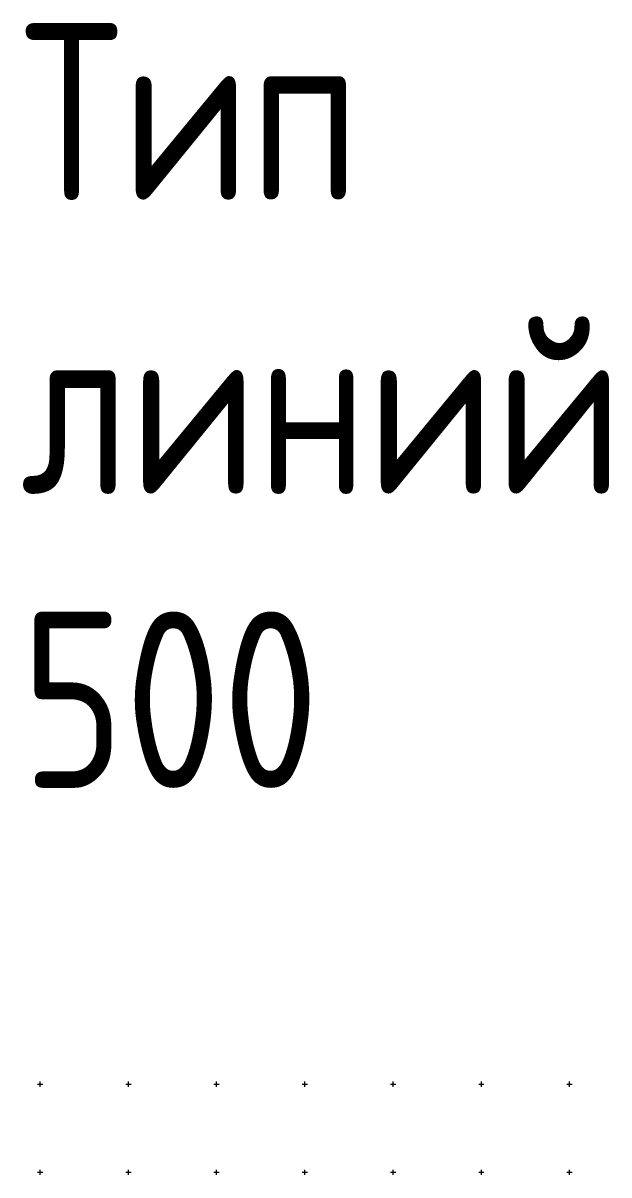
# Model space of a CAD drawing. Header units: metres. Extents: x 24337 to 25822, y 26642 to 34102.
# Drawn here: x 25490 to 25822, y 33448 to 34102 of the extents above; entities that cross this region are included whole.
import ezdxf

# ---------------------------------------------------------------- set-up
doc = ezdxf.new("R2010")
doc.units = ezdxf.units.M
doc.layers.add('02_Сетка', color=7, linetype='Continuous')
doc.layers.add('18_Зарамочное оформление', color=7, linetype='Continuous')
doc.styles.get("Standard").update_dxf_attribs({"font": 'GOST_0.TTF', "height": 2})

# ---------------------------------------------------------------- blocks, each defined once
blk = doc.blocks.new('g5_012')
at = {"color": 92, "linetype": 'ByBlock', "lineweight": -2}
for p, q in [((-3, 0), (3, 0)), ((0, -3), (0, 3))]:
    blk.add_line(p, q, dxfattribs=at)

msp = doc.modelspace()

# ---------------------------------------------------------------- block references
at = {"layer": '02_Сетка', "color": 92, "linetype": 'Continuous', "lineweight": 15, "ltscale": 0.5, "xscale": 0.5, "yscale": 0.5}
for p in [(25500, 33500), (25550, 33500), (25600, 33500), (25650, 33500), (25700, 33500), (25750, 33500), (25800, 33500), (25500, 33450), (25550, 33450), (25600, 33450), (25650, 33450), (25700, 33450), (25750, 33450), (25800, 33450)]:
    msp.add_blockref('g5_012', p, dxfattribs=at)

# ---------------------------------------------------------------- texts
at = {"layer": '18_Зарамочное оформление', "insert": (25489.23, 34101.42), "char_height": 100, "attachment_point": 1}
msp.add_mtext_dynamic_manual_height_columns('Тип линий 500', width=466.7468, gutter_width=10, heights=[0], dxfattribs=at)

doc.saveas('drawing.dxf')
